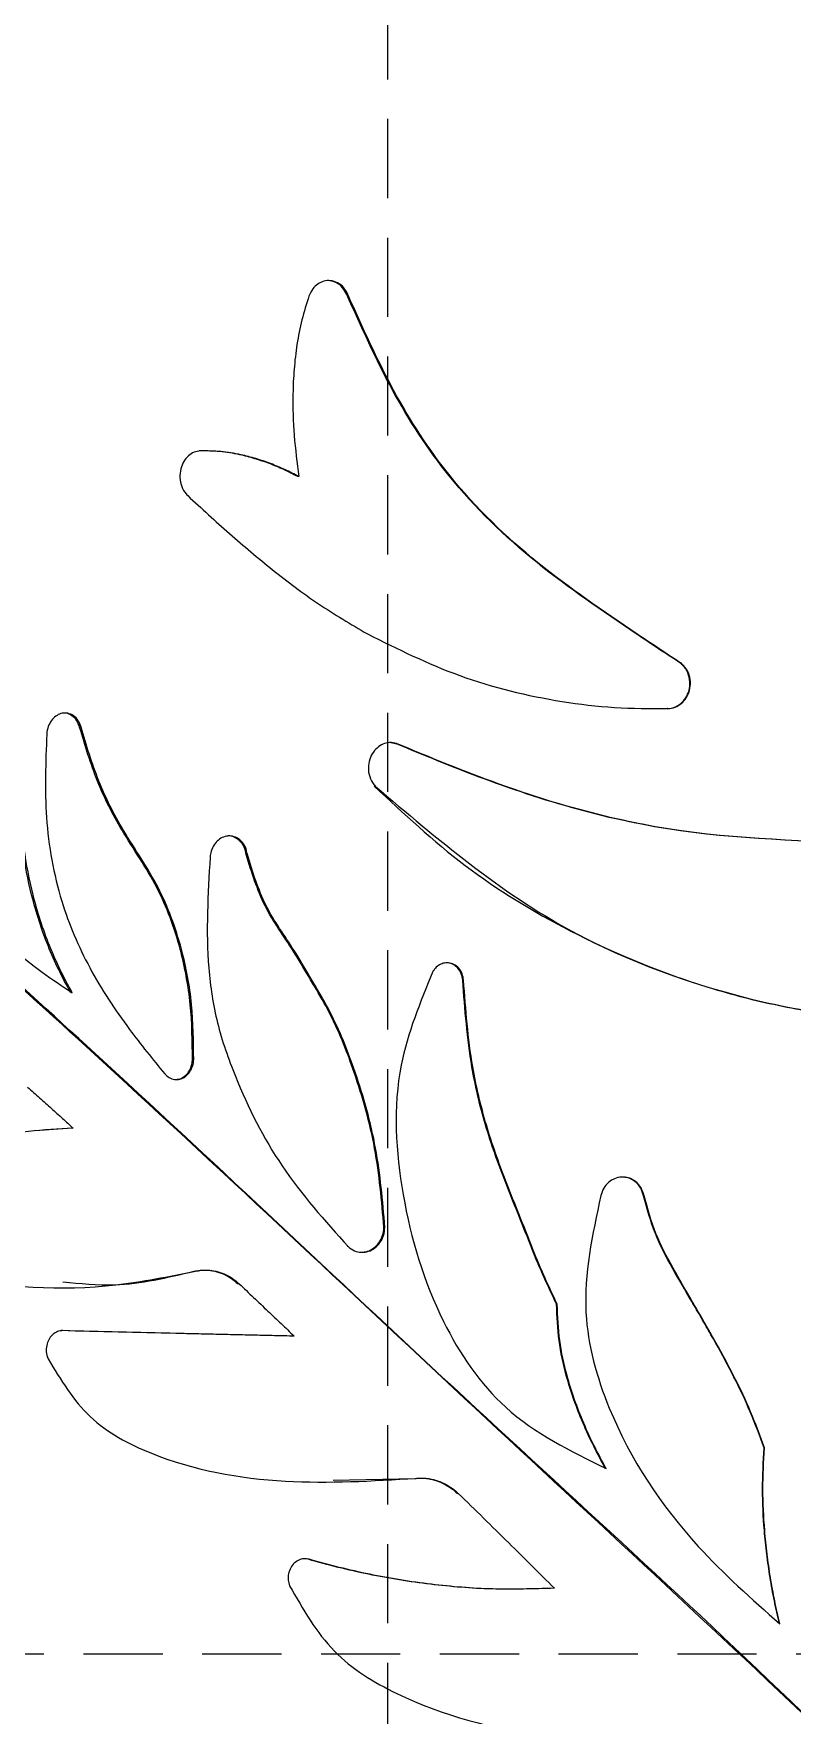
# Model space of a CAD drawing. Header units: millimetres. Extents: x 8 to 832, y 8 to 585.
# Drawn here: x 504.6 to 516.77, y 207.52 to 234.5 of the extents above; entities that cross this region are included whole.
import ezdxf

# ---------------------------------------------------------------- set-up
doc = ezdxf.new("R2010")
doc.units = ezdxf.units.MM
doc.linetypes.add('HIDDEN', pattern=[1.905, 1.27, -0.635])
doc.layers.add('HIDDEN', color=3, linetype='HIDDEN')
doc.layers.add('OUTLINE', color=7, linetype='Continuous', lineweight=25)

msp = doc.modelspace()

# ---------------------------------------------------------------- linework, layer by layer
at = {"layer": 'HIDDEN'}
for p, q in [((510.272, 263.612), (510.272, 183.612)), ((457.772, 208.512), (709.247, 208.512))]:
    msp.add_line(p, q, dxfattribs=at)
at = {"layer": 'OUTLINE'}
for p, q in [((508.852, 227.395), (508.833, 227.395)), ((514.771, 223.674), (514.763, 223.674)), ((505.358, 223.374), (505.335, 223.374)), ((510.426, 223.104), (510.325, 223.126)), ((510.077, 222.428), (510.061, 222.428)), ((508.025, 221.332), (508.006, 221.332)), ((511.492, 219.315), (511.478, 219.315)), ((507.164, 218.039), (507.143, 218.039)), ((505.209, 216.942), (504.694, 216.905)), ((505.232, 216.942), (505.209, 216.942)), ((510.23, 215.353), (510.215, 215.353)), ((509.642, 215.043), (509.626, 215.043)), ((512.994, 214.118), (512.983, 214.118)), ((505.062, 213.695), (505.038, 213.695)), ((508.777, 213.607), (508.759, 213.607)), ((516.318, 211.814), (516.312, 211.814)), ((509.401, 211.298), (510.718, 211.326)), ((509.001, 210.027), (508.928, 210.034)), ((512.949, 209.562), (512.938, 209.562))]:
    msp.add_line(p, q, dxfattribs=at)
for points, knots in [([(509.638, 230.314), (509.618, 230.353), (509.577, 230.431), (509.476, 230.51), (509.362, 230.545), (509.251, 230.536), (509.152, 230.488), (509.066, 230.407), (509.032, 230.332), (509.013, 230.292)], [0, 0, 0, 0, 0.153481, 0.30735, 0.450831, 0.583059, 0.712378, 0.846729, 1, 1, 1, 1]), ([(509.621, 230.314), (509.601, 230.353), (509.56, 230.43), (509.46, 230.512), (509.382, 230.529), (509.345, 230.537)], [0, 0, 0, 0, 0.344024, 0.688905, 1, 1, 1, 1]), ([(509.013, 230.292), (508.973, 230.165), (508.892, 229.912), (508.816, 229.518), (508.77, 229.119), (508.748, 228.632), (508.765, 228.054), (508.823, 227.615), (508.852, 227.395)], [0, 0, 0, 0, 0.136088, 0.273593, 0.409603, 0.546442, 0.772213, 1, 1, 1, 1]), ([(514.259, 224.874), (513.718, 225.24), (512.628, 225.978), (511.279, 227.273), (510.31, 228.774), (509.852, 229.797), (509.621, 230.314)], [0, 0, 0, 0, 0.269106, 0.542482, 0.768765, 1, 1, 1, 1]), ([(514.274, 224.871), (513.733, 225.237), (512.643, 225.976), (511.294, 227.272), (510.326, 228.774), (509.869, 229.797), (509.638, 230.314)], [0, 0, 0, 0, 0.26908, 0.542427, 0.768735, 1, 1, 1, 1]), ([(507.273, 227.808), (507.238, 227.803), (507.168, 227.794), (507.075, 227.73), (506.999, 227.638), (506.95, 227.517), (506.936, 227.376), (506.964, 227.234), (507.019, 227.14), (507.059, 227.099), (507.068, 227.09)], [0, 0, 0, 0, 0.121334, 0.242739, 0.368263, 0.504732, 0.651528, 0.807098, 0.956867, 1, 1, 1, 1]), ([(508.833, 227.395), (508.759, 227.434), (508.61, 227.51), (508.38, 227.606), (508.144, 227.686), (507.879, 227.755), (507.581, 227.805), (507.363, 227.807), (507.253, 227.808)], [0, 0, 0, 0, 0.149476, 0.299531, 0.449025, 0.599233, 0.798406, 1, 1, 1, 1]), ([(508.852, 227.395), (508.777, 227.434), (508.628, 227.511), (508.398, 227.606), (508.162, 227.687), (507.897, 227.755), (507.6, 227.805), (507.383, 227.807), (507.273, 227.808)], [0, 0, 0, 0, 0.149697, 0.299977, 0.449688, 0.600124, 0.798851, 1, 1, 1, 1]), ([(507.068, 227.09), (507.29, 226.886), (507.732, 226.478), (508.427, 225.893), (509.157, 225.341), (509.685, 225.028), (509.95, 224.871)], [0, 0, 0, 0, 0.248551, 0.49736, 0.747955, 1, 1, 1, 1]), ([(520.273, 204.1), (520.258, 204.118), (519.397, 205.177), (516.505, 207.996), (511.637, 212.464), (506.495, 217.319), (501.887, 221.463), (499.371, 223.73), (498.102, 224.874)], [0, 0, 0, 0, 0.002136, 0.125581, 0.371571, 0.617597, 0.807046, 1, 1, 1, 1]), ([(522.765, 201.035), (521.937, 202.092), (520.282, 204.205), (516.539, 208.031), (511.63, 212.462), (506.51, 217.328), (501.912, 221.466), (499.405, 223.729), (498.14, 224.871)], [0, 0, 0, 0, 0.110171, 0.220382, 0.439998, 0.659647, 0.828272, 1, 1, 1, 1]), ([(501.99, 224.871), (502.015, 224.189), (502.063, 222.871), (503.041, 220.946), (504.193, 219.8), (505.054, 219.223), (505.216, 219.114)], [0, 0, 0, 0, 0.274945, 0.530984, 0.911769, 1, 1, 1, 1]), ([(509.95, 224.871), (510.435, 224.631), (511.42, 224.142), (512.785, 223.813), (513.914, 223.676), (514.485, 223.675), (514.771, 223.674)], [0, 0, 0, 0, 0.327863, 0.665585, 0.832044, 1, 1, 1, 1]), ([(514.944, 224.421), (514.829, 224.496), (514.599, 224.645), (514.373, 224.798), (514.259, 224.874)], [0, 0, 0, 0, 0.499958, 1, 1, 1, 1]), ([(514.952, 224.421), (514.838, 224.495), (514.611, 224.644), (514.386, 224.795), (514.274, 224.871)], [0, 0, 0, 0, 0.49996, 1, 1, 1, 1]), ([(514.763, 223.674), (514.801, 223.679), (514.879, 223.688), (514.981, 223.752), (515.063, 223.845), (515.116, 223.966), (515.13, 224.107), (515.097, 224.248), (515.029, 224.357), (514.967, 224.404), (514.944, 224.421)], [0, 0, 0, 0, 0.116819, 0.233806, 0.352643, 0.483175, 0.621799, 0.767294, 0.911191, 1, 1, 1, 1]), ([(514.771, 223.674), (514.81, 223.679), (514.887, 223.688), (514.989, 223.752), (515.071, 223.845), (515.124, 223.966), (515.138, 224.106), (515.106, 224.248), (515.037, 224.357), (514.976, 224.404), (514.952, 224.421)], [0, 0, 0, 0, 0.116578, 0.233308, 0.351942, 0.482486, 0.621247, 0.767041, 0.911225, 1, 1, 1, 1]), ([(505.358, 223.374), (505.345, 223.411), (505.318, 223.485), (505.24, 223.564), (505.148, 223.604), (505.055, 223.604), (504.969, 223.57), (504.894, 223.505), (504.837, 223.413), (504.813, 223.327), (504.808, 223.276), (504.807, 223.263)], [0, 0, 0, 0, 0.13051, 0.261409, 0.381727, 0.493466, 0.601686, 0.712673, 0.830885, 0.958519, 1, 1, 1, 1]), ([(505.335, 223.374), (505.321, 223.411), (505.294, 223.485), (505.217, 223.563), (505.132, 223.603), (505.077, 223.6), (505.055, 223.598)], [0, 0, 0, 0, 0.2809876, 0.5627903, 0.8222016, 1, 1, 1, 1]), ([(507.143, 218.039), (507.141, 218.336), (507.135, 218.937), (506.957, 219.877), (506.604, 220.842), (506.031, 221.652), (505.594, 222.503), (505.422, 223.082), (505.335, 223.374)], [0, 0, 0, 0, 0.152234, 0.307358, 0.492245, 0.684724, 0.840468, 1, 1, 1, 1]), ([(507.164, 218.039), (507.161, 218.336), (507.156, 218.937), (506.978, 219.878), (506.624, 220.844), (506.052, 221.654), (505.616, 222.505), (505.445, 223.082), (505.358, 223.374)], [0, 0, 0, 0, 0.152272, 0.307429, 0.492625, 0.685417, 0.84083, 1, 1, 1, 1]), ([(504.807, 223.263), (504.79, 222.816), (504.756, 221.908), (504.987, 220.623), (505.475, 219.487), (506.069, 218.586), (506.508, 218.049), (506.701, 217.813)], [0, 0, 0, 0, 0.218557, 0.444117, 0.639693, 0.842096, 1, 1, 1, 1]), ([(510.442, 223.104), (510.406, 223.115), (510.335, 223.136), (510.223, 223.118), (510.122, 223.064), (510.039, 222.977), (509.981, 222.86), (509.958, 222.722), (509.979, 222.58), (510.029, 222.482), (510.068, 222.438), (510.077, 222.428)], [0, 0, 0, 0, 0.109321, 0.218765, 0.326305, 0.438738, 0.559705, 0.689655, 0.826364, 0.961854, 1, 1, 1, 1]), ([(526.026, 218.249), (525.509, 218.679), (524.479, 219.535), (522.666, 220.614), (520.548, 221.148), (517.957, 221.562), (514.922, 221.556), (512.3, 222.327), (510.857, 222.926), (510.426, 223.104)], [0, 0, 0, 0, 0.120335, 0.239847, 0.372786, 0.506483, 0.707786, 0.912841, 1, 1, 1, 1]), ([(526.018, 218.249), (525.501, 218.679), (524.471, 219.537), (522.659, 220.615), (520.546, 221.148), (517.961, 221.561), (514.934, 221.556), (512.316, 222.326), (510.873, 222.925), (510.442, 223.104)], [0, 0, 0, 0, 0.12051, 0.240191, 0.372948, 0.50646, 0.707608, 0.912495, 1, 1, 1, 1]), ([(510.061, 222.428), (510.532, 221.988), (511.484, 221.099), (513.233, 220.038), (514.876, 219.344), (516.324, 218.942), (517.628, 218.714), (519.136, 218.638), (520.815, 218.662), (522.512, 218.615), (524.153, 218.232), (525.17, 217.784), (525.665, 217.566)], [0, 0, 0, 0, 0.117924, 0.23859, 0.370227, 0.438016, 0.506507, 0.604985, 0.704304, 0.802929, 0.904009, 1, 1, 1, 1]), ([(510.077, 222.428), (511.074, 221.58), (512.631, 220.256), (515.254, 219.195), (517.812, 218.6), (520.27, 218.689), (522.512, 218.591), (524.155, 218.234), (525.161, 217.786), (525.656, 217.566)], [0, 0, 0, 0, 0.23847, 0.372607, 0.506513, 0.704131, 0.804096, 0.903692, 1, 1, 1, 1]), ([(505.193, 219.114), (505.127, 219.237), (504.994, 219.482), (504.824, 219.869), (504.678, 220.269), (504.532, 220.785), (504.404, 221.427), (504.375, 221.941), (504.361, 222.2)], [0, 0, 0, 0, 0.132531, 0.265603, 0.398164, 0.531451, 0.763907, 1, 1, 1, 1]), ([(505.216, 219.114), (505.15, 219.237), (505.018, 219.483), (504.848, 219.869), (504.702, 220.27), (504.556, 220.785), (504.429, 221.428), (504.4, 221.941), (504.386, 222.2)], [0, 0, 0, 0, 0.132555, 0.265652, 0.398242, 0.531553, 0.763964, 1, 1, 1, 1]), ([(508.025, 221.332), (508.017, 221.373), (508, 221.454), (507.931, 221.553), (507.839, 221.616), (507.739, 221.637), (507.642, 221.619), (507.556, 221.569), (507.485, 221.489), (507.44, 221.392), (507.431, 221.323), (507.427, 221.291)], [0, 0, 0, 0, 0.125327, 0.250899, 0.36884, 0.477403, 0.580139, 0.682465, 0.789551, 0.903863, 1, 1, 1, 1]), ([(508.006, 221.332), (507.998, 221.373), (507.981, 221.454), (507.912, 221.554), (507.82, 221.613), (507.75, 221.636), (507.717, 221.63), (507.717, 221.63)], [0, 0, 0, 0, 0.2617564, 0.5240198, 0.7706617, 0.9980928, 1, 1, 1, 1]), ([(507.427, 221.291), (507.409, 220.995), (507.375, 220.401), (507.384, 219.508), (507.522, 218.617), (507.902, 217.541), (508.537, 216.275), (509.269, 215.459), (509.642, 215.043)], [0, 0, 0, 0, 0.1270622, 0.2546104, 0.382134, 0.5135038, 0.7519513, 1, 1, 1, 1]), ([(510.215, 215.353), (510.179, 215.778), (510.106, 216.626), (509.783, 217.757), (509.453, 218.606), (509.174, 219.098), (508.967, 219.443), (508.704, 219.897), (508.265, 220.488), (508.093, 221.049), (508.006, 221.332)], [0, 0, 0, 0, 0.194771, 0.389022, 0.540757, 0.616368, 0.654157, 0.729731, 0.863638, 1, 1, 1, 1]), ([(510.23, 215.353), (510.194, 215.778), (510.121, 216.628), (509.799, 217.761), (509.468, 218.611), (509.188, 219.104), (508.981, 219.449), (508.719, 219.903), (508.282, 220.492), (508.111, 221.05), (508.025, 221.332)], [0, 0, 0, 0, 0.195097, 0.389672, 0.541702, 0.617458, 0.655319, 0.731037, 0.864286, 1, 1, 1, 1]), ([(511.492, 219.315), (511.487, 219.351), (511.477, 219.422), (511.421, 219.513), (511.343, 219.575), (511.253, 219.6), (511.166, 219.593), (511.087, 219.556), (511.033, 219.506), (511.009, 219.469), (511.001, 219.457)], [0, 0, 0, 0, 0.149845, 0.29992, 0.442492, 0.57258, 0.694861, 0.814821, 0.940488, 1, 1, 1, 1]), ([(511.001, 219.457), (510.798, 218.964), (510.326, 217.823), (510.449, 215.824), (511.02, 213.933), (512.117, 212.302), (513.205, 211.765), (513.777, 211.483)], [0, 0, 0, 0, 0.166781, 0.38604, 0.613296, 0.796499, 1, 1, 1, 1]), ([(511.478, 219.315), (511.473, 219.351), (511.463, 219.422), (511.407, 219.512), (511.33, 219.576), (511.269, 219.588), (511.241, 219.594)], [0, 0, 0, 0, 0.263671, 0.527759, 0.778892, 1, 1, 1, 1]), ([(512.983, 214.118), (512.849, 214.405), (512.681, 214.765), (512.425, 215.432), (512.151, 216.091), (511.828, 216.989), (511.574, 218.064), (511.514, 218.85), (511.478, 219.315)], [0, 0, 0, 0, 0.17519, 0.218979, 0.394139, 0.569468, 0.744864, 1, 1, 1, 1]), ([(512.994, 214.118), (512.86, 214.405), (512.693, 214.765), (512.437, 215.432), (512.164, 216.092), (511.841, 216.989), (511.587, 218.065), (511.527, 218.85), (511.492, 219.315)], [0, 0, 0, 0, 0.175217, 0.219013, 0.3942, 0.569559, 0.744981, 1, 1, 1, 1]), ([(506.701, 217.813), (506.723, 217.791), (506.767, 217.748), (506.854, 217.719), (506.942, 217.724), (507.023, 217.76), (507.092, 217.824), (507.142, 217.911), (507.161, 217.987), (507.163, 218.031), (507.164, 218.039)], [0, 0, 0, 0, 0.138939, 0.278113, 0.411603, 0.54166, 0.674858, 0.815337, 0.967552, 1, 1, 1, 1]), ([(506.858, 217.726), (506.879, 217.726), (506.929, 217.725), (507.003, 217.761), (507.072, 217.824), (507.122, 217.912), (507.14, 217.988), (507.143, 218.031), (507.143, 218.039)], [0, 0, 0, 0, 0.141734, 0.331997, 0.526777, 0.73196, 0.954013, 1, 1, 1, 1]), ([(504.5, 217.601), (504.564, 217.544), (504.692, 217.431), (504.878, 217.264), (505.058, 217.101), (505.174, 216.995), (505.232, 216.942)], [0, 0, 0, 0, 0.261792, 0.523582, 0.761786, 1, 1, 1, 1]), ([(505.232, 216.942), (504.992, 216.93), (504.51, 216.907), (503.829, 216.773), (503.178, 216.649), (502.553, 216.579), (501.935, 216.567), (501.529, 216.561), (501.327, 216.557)], [0, 0, 0, 0, 0.176935, 0.355563, 0.515524, 0.675956, 0.837889, 1, 1, 1, 1]), ([(514.387, 215.859), (514.374, 215.903), (514.348, 215.99), (514.257, 216.092), (514.145, 216.151), (514.026, 216.166), (513.912, 216.139), (513.814, 216.076), (513.734, 215.982), (513.708, 215.902), (513.695, 215.862)], [0, 0, 0, 0, 0.137309, 0.275039, 0.402009, 0.521244, 0.635669, 0.751021, 0.871521, 1, 1, 1, 1]), ([(514.378, 215.859), (514.365, 215.903), (514.339, 215.991), (514.248, 216.091), (514.142, 216.151), (514.067, 216.155), (514.034, 216.157)], [0, 0, 0, 0, 0.273587, 0.547996, 0.801304, 1, 1, 1, 1]), ([(501.137, 216.066), (501.391, 215.74), (501.967, 214.999), (503.633, 214.416), (505.44, 214.302), (506.765, 214.564), (507.191, 214.648)], [0, 0, 0, 0, 0.182413, 0.414121, 0.811666, 1, 1, 1, 1]), ([(513.695, 215.862), (513.559, 215.235), (513.309, 214.082), (513.874, 212.071), (515.001, 210.376), (516.114, 209.391), (516.565, 208.992)], [0, 0, 0, 0, 0.237477, 0.436547, 0.77137, 1, 1, 1, 1]), ([(516.312, 211.814), (516.241, 212.008), (516.099, 212.396), (515.832, 212.954), (515.588, 213.407), (515.41, 213.72), (515.282, 213.942), (515.1, 214.253), (514.841, 214.696), (514.546, 215.249), (514.435, 215.654), (514.378, 215.859)], [0, 0, 0, 0, 0.137357, 0.274659, 0.411917, 0.480532, 0.514838, 0.583452, 0.72068, 0.858986, 1, 1, 1, 1]), ([(516.318, 211.814), (516.247, 212.008), (516.106, 212.396), (515.838, 212.954), (515.595, 213.407), (515.417, 213.72), (515.289, 213.943), (515.108, 214.253), (514.849, 214.697), (514.555, 215.249), (514.444, 215.655), (514.387, 215.859)], [0, 0, 0, 0, 0.137398, 0.274743, 0.412044, 0.480679, 0.514995, 0.583629, 0.720899, 0.859101, 1, 1, 1, 1]), ([(509.642, 215.043), (509.673, 215.019), (509.737, 214.97), (509.853, 214.945), (509.969, 214.961), (510.073, 215.017), (510.157, 215.106), (510.216, 215.222), (510.226, 215.309), (510.23, 215.353)], [0, 0, 0, 0, 0.143099, 0.286445, 0.424284, 0.559786, 0.699904, 0.848047, 1, 1, 1, 1]), ([(509.842, 214.952), (509.879, 214.955), (509.954, 214.96), (510.058, 215.018), (510.142, 215.106), (510.201, 215.223), (510.21, 215.309), (510.215, 215.353)], [0, 0, 0, 0, 0.190341, 0.381498, 0.579034, 0.787652, 1, 1, 1, 1]), ([(505.067, 214.48), (505.342, 214.451), (506.027, 214.378), (506.743, 214.547), (507.171, 214.648)], [0, 0, 0, 0, 0.401905, 1, 1, 1, 1]), ([(507.171, 214.648), (507.203, 214.654), (507.268, 214.667), (507.379, 214.669), (507.504, 214.653), (507.636, 214.609), (507.764, 214.542), (507.838, 214.478), (507.875, 214.446)], [0, 0, 0, 0, 0.129041, 0.260018, 0.439167, 0.62349, 0.8091, 1, 1, 1, 1]), ([(507.191, 214.648), (507.224, 214.654), (507.288, 214.667), (507.4, 214.669), (507.524, 214.652), (507.656, 214.609), (507.783, 214.542), (507.857, 214.478), (507.895, 214.446)], [0, 0, 0, 0, 0.129226, 0.260391, 0.439259, 0.623296, 0.808992, 1, 1, 1, 1]), ([(507.895, 214.446), (507.971, 214.373), (508.124, 214.228), (508.347, 214.015), (508.565, 213.808), (508.707, 213.674), (508.777, 213.607)], [0, 0, 0, 0, 0.260467, 0.520929, 0.760458, 1, 1, 1, 1]), ([(513.767, 211.483), (513.704, 211.602), (513.577, 211.84), (513.406, 212.208), (513.257, 212.587), (513.12, 213.027), (513.008, 213.538), (512.991, 213.923), (512.983, 214.118)], [0, 0, 0, 0, 0.1462489, 0.2927954, 0.4390923, 0.5861023, 0.7912699, 1, 1, 1, 1]), ([(513.777, 211.483), (513.714, 211.602), (513.587, 211.84), (513.417, 212.208), (513.268, 212.587), (513.131, 213.028), (513.019, 213.538), (513.002, 213.923), (512.994, 214.118)], [0, 0, 0, 0, 0.146273, 0.292845, 0.439165, 0.586199, 0.791326, 1, 1, 1, 1]), ([(505.062, 213.695), (505.035, 213.692), (504.98, 213.687), (504.906, 213.641), (504.846, 213.571), (504.807, 213.481), (504.794, 213.378), (504.807, 213.296), (504.824, 213.253), (504.828, 213.242)], [0, 0, 0, 0, 0.147936, 0.295801, 0.44604, 0.60305, 0.768537, 0.941665, 1, 1, 1, 1]), ([(508.759, 213.607), (508.443, 213.614), (507.809, 213.628), (506.873, 213.65), (505.947, 213.673), (505.341, 213.687), (505.038, 213.695)], [0, 0, 0, 0, 0.249382, 0.499011, 0.749381, 1, 1, 1, 1]), ([(508.777, 213.607), (508.461, 213.614), (507.828, 213.628), (506.894, 213.65), (505.969, 213.673), (505.364, 213.687), (505.062, 213.695)], [0, 0, 0, 0, 0.249383, 0.499012, 0.749381, 1, 1, 1, 1]), ([(504.828, 213.242), (505.032, 212.907), (505.442, 212.231), (506.782, 211.528), (508.563, 211.198), (510.029, 211.284), (510.732, 211.326)], [0, 0, 0, 0, 0.1724862, 0.3482657, 0.6875908, 1, 1, 1, 1]), ([(505.978, 199.791), (505.271, 200.838), (503.858, 202.933), (502.119, 205.481), (500.991, 206.976), (500.554, 207.578), (500.379, 207.818), (499.904, 208.481), (499.145, 209.566), (498.187, 210.938), (497.575, 211.812), (497.287, 212.223)], [0, 0, 0, 0, 0.238374, 0.476849, 0.595973, 0.610862, 0.625751, 0.655528, 0.77465, 0.893778, 1, 1, 1, 1]), ([(506, 199.791), (505.294, 200.839), (503.882, 202.935), (502.144, 205.484), (501.018, 206.98), (500.58, 207.582), (500.406, 207.823), (499.931, 208.486), (499.173, 209.572), (498.218, 210.943), (497.609, 211.814), (497.323, 212.223)], [0, 0, 0, 0, 0.238538, 0.477176, 0.596382, 0.61128, 0.626179, 0.655977, 0.775181, 0.894391, 1, 1, 1, 1]), ([(516.559, 208.992), (516.531, 209.115), (516.474, 209.362), (516.407, 209.735), (516.353, 210.112), (516.305, 210.583), (516.277, 211.151), (516.3, 211.593), (516.312, 211.814)], [0, 0, 0, 0, 0.1334873, 0.2671627, 0.4006522, 0.5343593, 0.7664751, 1, 1, 1, 1]), ([(516.565, 208.992), (516.537, 209.115), (516.48, 209.362), (516.412, 209.735), (516.359, 210.112), (516.311, 210.583), (516.283, 211.151), (516.306, 211.593), (516.318, 211.814)], [0, 0, 0, 0, 0.13349, 0.26717, 0.400664, 0.534372, 0.766482, 1, 1, 1, 1]), ([(510.718, 211.326), (510.751, 211.328), (510.82, 211.332), (510.936, 211.322), (511.065, 211.291), (511.191, 211.235), (511.302, 211.166), (511.363, 211.112), (511.393, 211.084)], [0, 0, 0, 0, 0.137954, 0.277862, 0.473363, 0.674498, 0.835822, 1, 1, 1, 1]), ([(510.732, 211.326), (510.766, 211.328), (510.834, 211.332), (510.951, 211.322), (511.079, 211.291), (511.205, 211.235), (511.316, 211.166), (511.376, 211.112), (511.407, 211.084)], [0, 0, 0, 0, 0.138134, 0.27824, 0.473465, 0.674316, 0.835733, 1, 1, 1, 1]), ([(511.407, 211.084), (511.542, 210.953), (511.812, 210.689), (512.205, 210.303), (512.584, 209.928), (512.827, 209.684), (512.949, 209.562)], [0, 0, 0, 0, 0.2624827, 0.5249644, 0.7624701, 1, 1, 1, 1]), ([(509.018, 210.027), (508.99, 210.032), (508.933, 210.042), (508.847, 210.018), (508.773, 209.967), (508.715, 209.89), (508.681, 209.796), (508.675, 209.695), (508.694, 209.633), (508.703, 209.603)], [0, 0, 0, 0, 0.137456, 0.274928, 0.412858, 0.554675, 0.703841, 0.859668, 1, 1, 1, 1]), ([(512.938, 209.562), (512.607, 209.553), (511.942, 209.533), (511.119, 209.602), (510.462, 209.693), (509.969, 209.784), (509.481, 209.894), (509.161, 209.983), (509.001, 210.027)], [0, 0, 0, 0, 0.244947, 0.491989, 0.618422, 0.74509, 0.872439, 1, 1, 1, 1]), ([(512.949, 209.562), (512.618, 209.553), (511.955, 209.533), (511.133, 209.602), (510.477, 209.693), (509.985, 209.784), (509.498, 209.894), (509.178, 209.983), (509.018, 210.027)], [0, 0, 0, 0, 0.244935, 0.491969, 0.618405, 0.745077, 0.872432, 1, 1, 1, 1]), ([(508.703, 209.603), (508.917, 209.228), (509.335, 208.49), (510.768, 207.617), (512.743, 207.117), (514.391, 206.988), (515.2, 206.925)], [0, 0, 0, 0, 0.172529, 0.338884, 0.675787, 1, 1, 1, 1])]:
    msp.add_open_spline(points, degree=3, knots=knots, dxfattribs=at)

doc.saveas('drawing.dxf')
